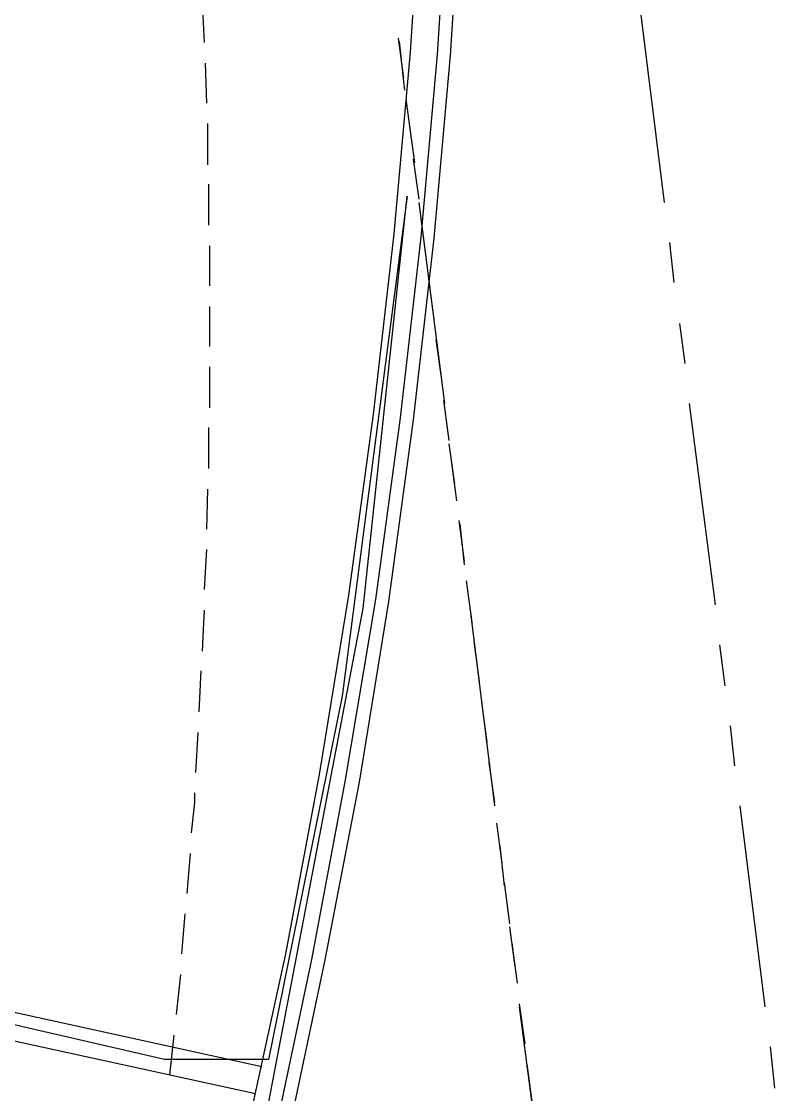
# Model space of a CAD drawing. Header units: feet. Extents: x -84 to 198, y -22 to 181.
# Drawn here: x 142.96 to 152.24, y 104.94 to 118.17 of the extents above; entities that cross this region are included whole.
import ezdxf

# ---------------------------------------------------------------- set-up
doc = ezdxf.new("R2010")
doc.units = ezdxf.units.FT
doc.layers.add('A-AREA-COMUN', color=252, linetype='CONTINUOUS')
doc.layers.add('A-LINEA', color=7, linetype='CONTINUOUS')

msp = doc.modelspace()

# ---------------------------------------------------------------- linework, layer by layer
at = {"layer": 'A-AREA-COMUN'}
msp.add_lwpolyline([(132.928, 81.0133), (136.4, 85.7244), (138.88, 88.16), (138.96, 88.8), (139.68, 89.7244), (140.24, 89.8844), (141.92, 92.5333), (143.2, 95.1289), (144.16, 97.7244), (145.952, 104.5689), (147.168, 110.9333), (147.712, 116.0178), (146.912, 109.8489), (146, 105.3689), (144.72, 105.3689), (138.64, 106.7733), (138.48, 106.5244), (137.792, 106.5244), (137.76, 106.2933), (136.72, 106.2933), (135.488, 106.6133), (135.36, 106.1689), (133.568, 106.1689)], dxfattribs=at)
at = {"layer": 'A-LINEA'}
for p, q in [((145.2133, 117.9111), (145.1867, 118.4044)), ((150.5733, 118.4178), (150.88, 115.9378)), ((147.6, 117.9644), (147.6667, 117.4711)), ((147.6133, 117.9244), (147.6667, 117.4311)), ((145.24, 117.1644), (145.2267, 117.6578)), ((147.6667, 117.4311), (147.68, 117.3244)), ((147.6933, 117.2178), (147.76, 116.7244)), ((145.2533, 116.4044), (145.2533, 116.9111)), ((147.7333, 116.9378), (147.8, 116.4311)), ((147.7867, 116.4711), (147.8533, 115.9778)), ((145.2667, 115.6578), (145.2667, 116.1644)), ((147.8533, 115.9378), (148.1733, 113.4578)), ((147.88, 115.7378), (147.9467, 115.2311)), ((150.9467, 115.4444), (151, 114.9511)), ((147.9733, 114.9911), (148.04, 114.4978)), ((145.28, 114.1644), (145.28, 114.6578)), ((151.0667, 114.4444), (151.1333, 113.9511)), ((148.0667, 114.2444), (148.1333, 113.7511)), ((145.28, 113.4044), (145.28, 113.9111)), ((148.16, 113.4978), (148.2267, 113.0044)), ((151.1867, 113.4578), (151.5067, 110.9778)), ((148.2267, 112.9644), (148.2933, 112.4711)), ((148.2533, 112.7511), (148.32, 112.2578)), ((145.24, 111.9111), (145.2533, 112.4044)), ((148.3467, 112.0178), (148.4133, 111.5111)), ((148.36, 111.9778), (148.4133, 111.4711)), ((145.2133, 111.1644), (145.24, 111.6578)), ((148.44, 111.2711), (148.5067, 110.7644)), ((148.48, 110.9778), (148.7867, 108.4978)), ((148.5333, 110.5244), (148.6, 110.0311)), ((151.56, 110.4844), (151.6267, 109.9778)), ((145.1467, 109.6578), (145.1733, 110.1644)), ((148.6267, 109.7778), (148.6933, 109.2844)), ((151.6933, 109.4844), (151.7467, 108.9911)), ((145.1067, 108.9111), (145.1333, 109.4044)), ((148.72, 109.0311), (148.7867, 108.5378)), ((151.8133, 108.4978), (152.12, 106.0178)), ((148.8133, 108.2844), (148.88, 107.7911)), ((148.8533, 108.0044), (148.9067, 107.5111)), ((145, 107.4178), (145.04, 107.9111)), ((148.9067, 107.5511), (148.9733, 107.0444)), ((144.9333, 106.6711), (144.9733, 107.1644)), ((138.36, 106.9378), (145.92, 105.2844)), ((138.36, 106.9378), (145.92, 105.2844)), ((148.9733, 107.0044), (149.04, 106.5111)), ((149, 106.8044), (149.0667, 106.3111)), ((138.28, 106.6044), (145.84, 104.9511)), ((138.28, 106.6044), (145.84, 104.9511)), ((144.8667, 105.9244), (144.92, 106.4178)), ((149.0933, 106.0578), (149.16, 105.5644)), ((149.0933, 106.0178), (149.4133, 103.5378)), ((144.7867, 105.1778), (144.84, 105.6711)), ((152.1867, 105.5244), (152.24, 105.0178)), ((149.1867, 105.3111), (149.2533, 104.8178))]:
    msp.add_line(p, q, dxfattribs=at)
for points in [[(147.8933, 120.0178), (147.7467, 117.7911), (147.5467, 115.5511), (147.2933, 113.3244), (146.9867, 111.0978), (146.6267, 108.8844), (146.2133, 106.6711), (145.7333, 104.4844), (145.2133, 102.2978), (144.64, 100.1244), (144.0133, 97.9778)], [(147.8933, 120.0178), (147.7467, 117.7911), (147.5467, 115.5511), (147.2933, 113.3244), (146.9867, 111.0978), (146.6267, 108.8844), (146.2133, 106.6711), (145.7333, 104.4844), (145.2133, 102.2978), (144.64, 100.1244), (144.0133, 97.9778)], [(147.8933, 120.0178), (147.7467, 117.7911), (147.5467, 115.5511), (147.2933, 113.3244), (146.9867, 111.0978), (146.6267, 108.8844), (146.2133, 106.6711), (145.7333, 104.4844), (145.2133, 102.2978), (144.64, 100.1244), (144.0133, 97.9778)], [(147.8933, 120.0178), (147.7467, 117.7911), (147.5467, 115.5511), (147.2933, 113.3244), (146.9867, 111.0978), (146.6267, 108.8844), (146.2133, 106.6711), (145.7333, 104.4844), (145.2133, 102.2978), (144.64, 100.1244), (144.0133, 97.9778)], [(147.8933, 120.0178), (147.7467, 117.7911), (147.5467, 115.5511), (147.2933, 113.3244), (146.9867, 111.0978), (146.6267, 108.8844), (146.2133, 106.6711), (145.7333, 104.4844), (145.2133, 102.2978), (144.64, 100.1244), (144.0133, 97.9778)], [(147.8933, 120.0178), (147.7467, 117.7911), (147.5467, 115.5511), (147.2933, 113.3244), (146.9867, 111.0978), (146.6267, 108.8844), (146.2133, 106.6711), (145.7333, 104.4844), (145.2133, 102.2978), (144.64, 100.1244), (144.0133, 97.9778)], [(148.2267, 120.0044), (148.08, 117.7644), (147.88, 115.5111), (147.6267, 113.2844), (147.32, 111.0444), (146.9467, 108.8178), (146.5333, 106.6044), (146.0667, 104.4044), (145.5333, 102.2178), (144.96, 100.0444), (144.3333, 97.8844)], [(148.2267, 120.0044), (148.08, 117.7644), (147.88, 115.5111), (147.6267, 113.2844), (147.32, 111.0444), (146.9467, 108.8178), (146.5333, 106.6044), (146.0667, 104.4044), (145.5333, 102.2178), (144.96, 100.0444), (144.3333, 97.8844)], [(148.2267, 120.0044), (148.08, 117.7644), (147.88, 115.5111), (147.6267, 113.2844), (147.32, 111.0444), (146.9467, 108.8178), (146.5333, 106.6044), (146.0667, 104.4044), (145.5333, 102.2178), (144.96, 100.0444), (144.3333, 97.8844)], [(148.2267, 120.0044), (148.08, 117.7644), (147.88, 115.5111), (147.6267, 113.2844), (147.32, 111.0444), (146.9467, 108.8178), (146.5333, 106.6044), (146.0667, 104.4044), (145.5333, 102.2178), (144.96, 100.0444), (144.3333, 97.8844)], [(148.2267, 120.0044), (148.08, 117.7644), (147.88, 115.5111), (147.6267, 113.2844), (147.32, 111.0444), (146.9467, 108.8178), (146.5333, 106.6044), (146.0667, 104.4044), (145.5333, 102.2178), (144.96, 100.0444), (144.3333, 97.8844)], [(148.2267, 120.0044), (148.08, 117.7644), (147.88, 115.5111), (147.6267, 113.2844), (147.32, 111.0444), (146.9467, 108.8178), (146.5333, 106.6044), (146.0667, 104.4044), (145.5333, 102.2178), (144.96, 100.0444), (144.3333, 97.8844)], [(148.3867, 120.0044), (148.24, 117.7511), (148.04, 115.4978), (147.7867, 113.2578), (147.48, 111.0178), (147.12, 108.7911), (146.6933, 106.5778), (146.2267, 104.3778), (145.7067, 102.1778), (145.12, 99.9911), (144.4933, 97.8311)], [(148.3867, 120.0044), (148.24, 117.7511), (148.04, 115.4978), (147.7867, 113.2578), (147.48, 111.0178), (147.12, 108.7911), (146.6933, 106.5778), (146.2267, 104.3778), (145.7067, 102.1778), (145.12, 99.9911), (144.4933, 97.8311)], [(148.3867, 120.0044), (148.24, 117.7511), (148.04, 115.4978), (147.7867, 113.2578), (147.48, 111.0178), (147.12, 108.7911), (146.6933, 106.5778), (146.2267, 104.3778), (145.7067, 102.1778), (145.12, 99.9911), (144.4933, 97.8311)], [(148.3867, 120.0044), (148.24, 117.7511), (148.04, 115.4978), (147.7867, 113.2578), (147.48, 111.0178), (147.12, 108.7911), (146.6933, 106.5778), (146.2267, 104.3778), (145.7067, 102.1778), (145.12, 99.9911), (144.4933, 97.8311)], [(145.28, 114.9111), (145.28, 114.9378), (145.28, 115.4044)], [(145.2667, 112.6578), (145.2667, 112.8044), (145.2667, 113.1644)], [(145.1867, 110.4044), (145.2, 110.6711), (145.2133, 110.9111)], [(145.0533, 108.1644), (145.0933, 108.5378), (145.0933, 108.6578)]]:
    msp.add_lwpolyline(points, dxfattribs=at)

doc.saveas('drawing.dxf')
